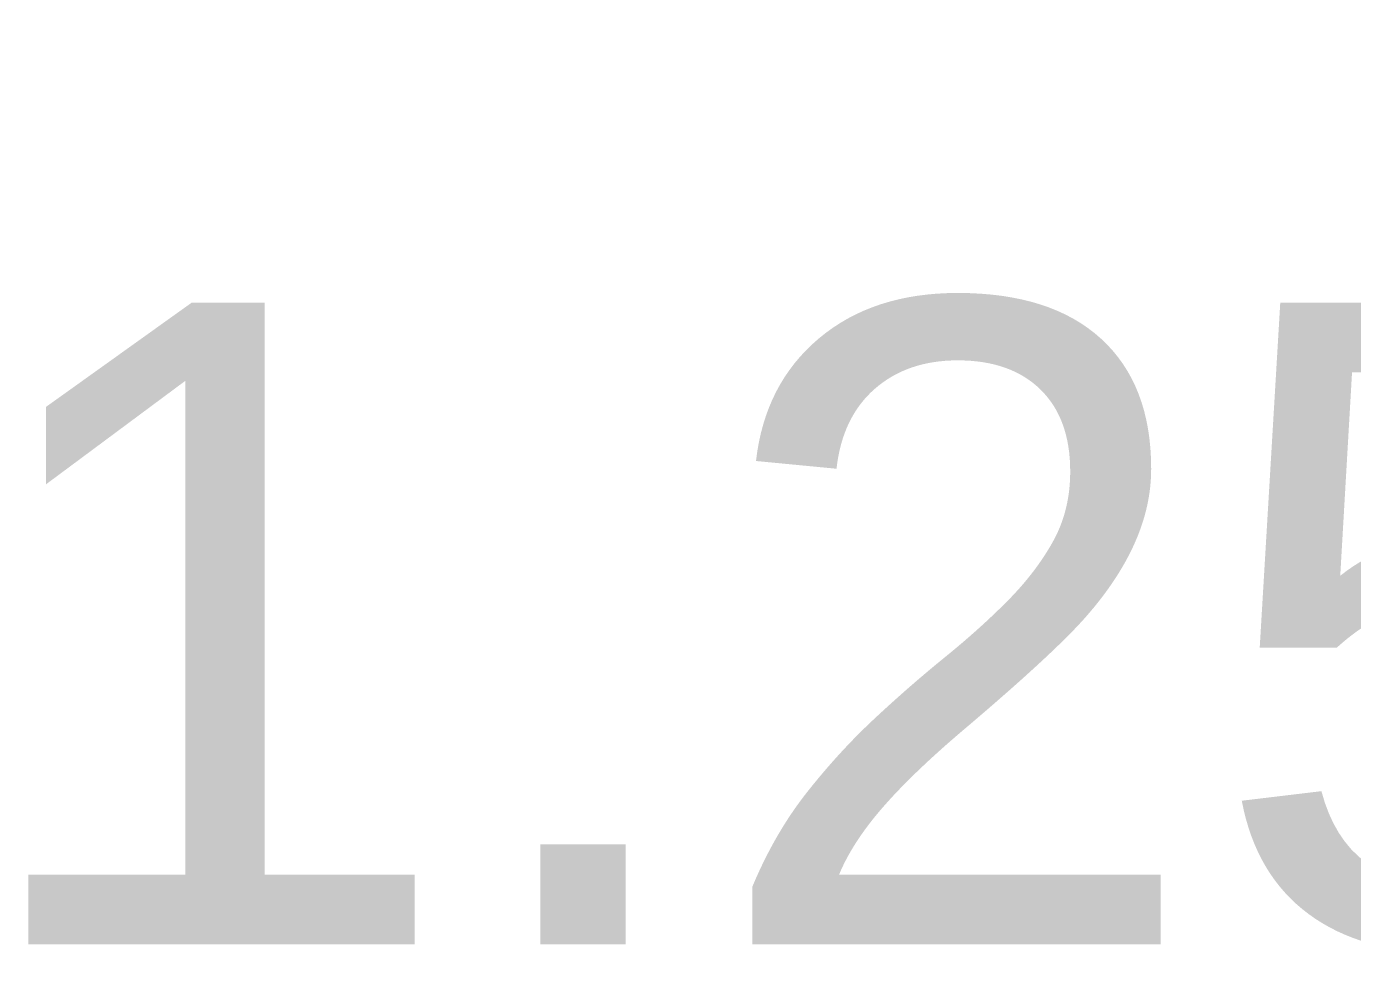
# Model space of a CAD drawing. Header units: metres. Extents: x 180 to 3220, y 13789 to 15035.
# Drawn here: x 760.827 to 761.861, y 14903.644 to 14904.368 of the extents above; entities that cross this region are included whole.
import ezdxf

# ---------------------------------------------------------------- set-up
doc = ezdxf.new("R2010")
doc.units = ezdxf.units.M
doc.header["$MEASUREMENT"] = 0
doc.layers.add('50 Дендроплан (привязки)', color=7, linetype='Continuous')
doc.styles.get("Standard").update_dxf_attribs({"font": 'arial.ttf'})
doc.dimstyles.get("Standard").update_dxf_attribs({"dimtxt": 0.18, "dimasz": 0.18, "dimexe": 0.18, "dimexo": 0.0625, "dimgap": 0.09, "dimtad": 0, "dimtih": 1, "dimtoh": 1, "dimdec": 4, "dimzin": 0, "dimdsep": 46, "dimtxsty": 'Standard', "dimcen": 0.09, "dimadec": 0, "dimazin": 0, "dimtfac": 1, "dimtdec": 4, "dimtofl": 0, "dimtmove": 0, "dimatfit": 3, "dimfxl": 1, "dimtolj": 1, "dimtzin": 0, "dimarcsym": 0})

# ---------------------------------------------------------------- blocks, each defined once
blk = doc.blocks.new('*D154')
at = {"layer": '50 Дендроплан (привязки)', "color": 0, "lineweight": 0, "ltscale": 4}
for p, q in [((762.6969, 14905.65), (762.5796, 14905.6558)), ((762.7346, 14905.1475), (762.7223, 14904.8978)), ((762.6352, 14904.4015), (762.5178, 14904.4073)), ((762.6976, 14904.3984), (762.6729, 14903.899)), ((762.6729, 14903.899), (762.1729, 14903.899))]:
    blk.add_line(p, q, dxfattribs=at)
at = {"layer": '50 Дендроплан (привязки)', "color": 0, "lineweight": 5, "ltscale": 4}
for points in [[(762.6514, 14905.1516), (762.8179, 14905.1434), (762.7593, 14905.6469)], [(762.6391, 14904.9019), (762.8055, 14904.8937), (762.6976, 14904.3984)]]:
    blk.add_solid(points, dxfattribs=at)
at = {"layer": '50 Дендроплан (привязки)', "color": 0, "ltscale": 4, "insert": (761.4552, 14903.899), "char_height": 0.5, "attachment_point": 5}
blk.add_mtext('\\A1;1.25', dxfattribs=at)

msp = doc.modelspace()

# ---------------------------------------------------------------- dimensions: what is measured, and where the dimension line sits
at = {"layer": '50 Дендроплан (привязки)', "ltscale": 4}
dim = msp.add_aligned_dim(p1=(762.7593, 14905.6469), p2=(762.6976, 14904.3984), distance=0, dimstyle='Standard', override={"dimtxt": 0.5, "dimasz": 0.5, "dimdec": 2, "dimlwd": 0, "dimlwe": 0}, dxfattribs=at)
dim.commit()
dim.dimension.update_dxf_attribs({"geometry": '*D154', "text_midpoint": (761.4552, 14903.899)})

doc.saveas('drawing.dxf')
